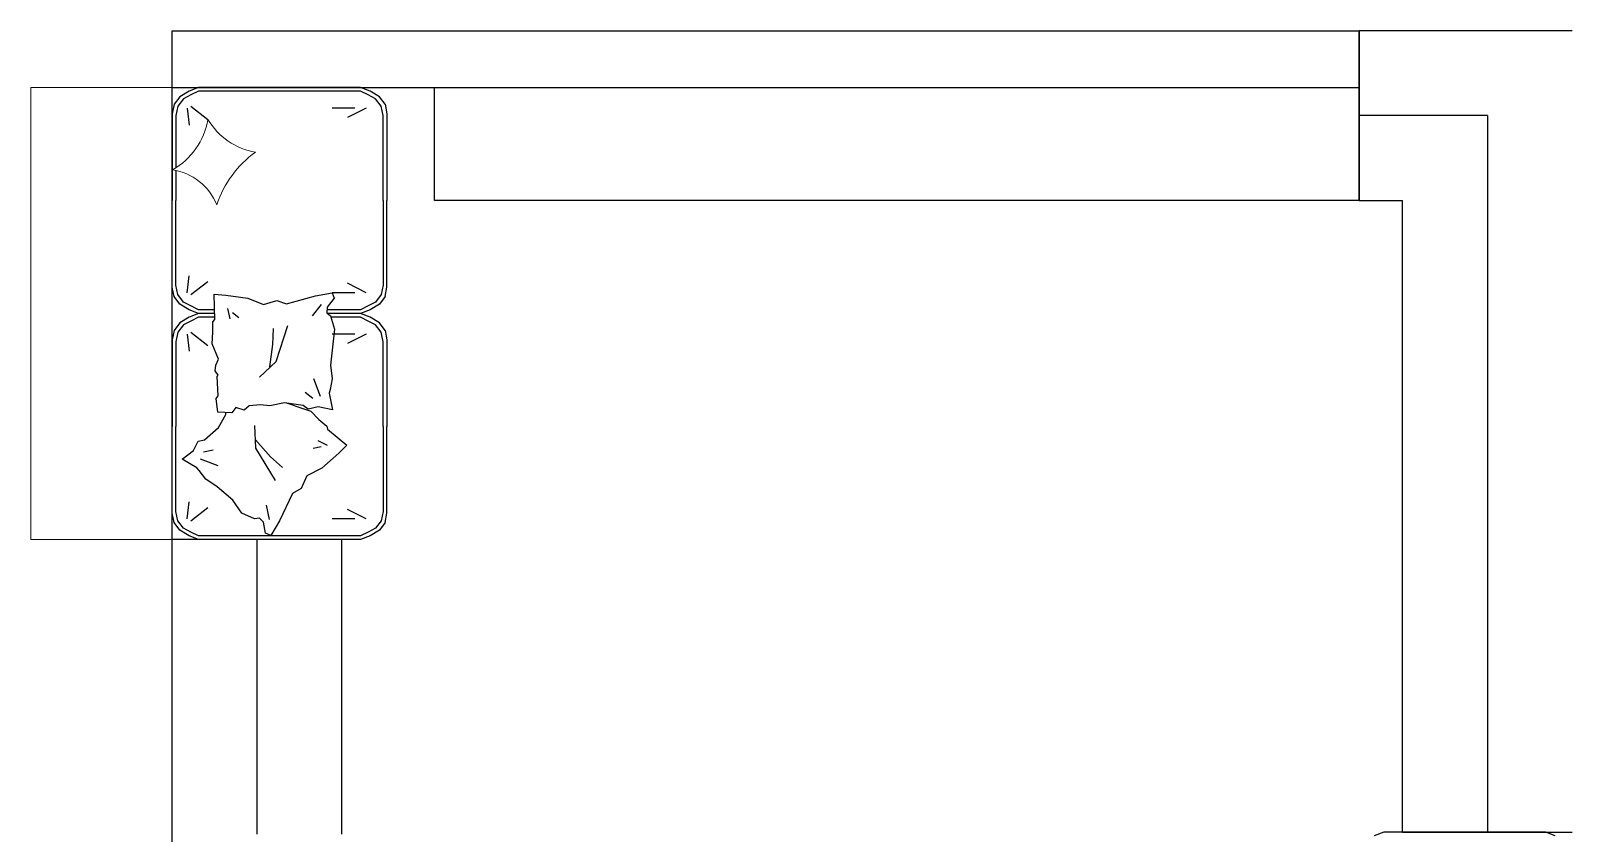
# Model space of a CAD drawing. Header units: millimetres. Extents: x 266 to 2266, y 192 to 2476.
# Drawn here: x 1175 to 1720, y 1224 to 1508 of the extents above; entities that cross this region are included whole.
import ezdxf

# ---------------------------------------------------------------- set-up
doc = ezdxf.new("R2010")
doc.units = ezdxf.units.MM
doc.layers.add('ARREDI Salotti  - living rooms', color=175, linetype='Continuous', lineweight=9)
doc.layers.add('ARREDI_salotto', color=175, linetype='Continuous')
doc.layers.add('Wall', color=43, linetype='Continuous')

msp = doc.modelspace()

# ---------------------------------------------------------------- linework, layer by layer
at = {"layer": 'ARREDI Salotti  - living rooms'}
for p, q in [((1225.15, 1488.11), (1175.15, 1488.11)), ((1175.15, 1488.11), (1175.15, 1328.11)), ((1175.15, 1328.11), (1225.15, 1328.11))]:
    msp.add_line(p, q, dxfattribs=at)
at = {"layer": 'ARREDI Salotti  - living rooms', "linetype": 'Continuous'}
for centre, radius, start, end in [((1212.89, 1481.03), 25.29, 299.2389, 350.3253), ((1258.56, 1488.9), 24.02, 210.3046, 260.5323), ((1277.11, 1434.39), 38.16, 126.1403, 161.3778), ((1222.16, 1438.89), 20.3, 22.2461, 81.2672)]:
    msp.add_arc(centre, radius, start, end, dxfattribs=at)
at = {"layer": 'ARREDI_salotto'}
for p, q in [((1227.82, 1484.78), (1225.82, 1482.11)), ((1229.15, 1484.11), (1227.15, 1481.45)), ((1231.15, 1486.78), (1227.82, 1484.78)), ((1231.82, 1485.45), (1229.15, 1484.11)), ((1234.49, 1488.11), (1231.15, 1486.78)), ((1234.49, 1486.78), (1231.82, 1485.45)), ((1291.82, 1488.11), (1234.49, 1488.11)), ((1291.82, 1486.78), (1234.49, 1486.78)), ((1295.15, 1486.78), (1291.82, 1488.11)), ((1294.49, 1485.45), (1291.82, 1486.78)), ((1297.15, 1484.11), (1294.49, 1485.45)), ((1298.49, 1484.78), (1295.15, 1486.78)), ((1299.15, 1481.45), (1297.15, 1484.11)), ((1300.49, 1482.11), (1298.49, 1484.78)), ((1317.93, 1448.11), (1317.93, 1488.11)), ((1645.15, 1488.11), (1645.15, 1448.11)), ((1225.82, 1482.11), (1225.15, 1478.78)), ((1225.15, 1478.78), (1225.15, 1448.11)), ((1227.15, 1481.45), (1226.49, 1478.11)), ((1226.49, 1478.11), (1226.49, 1459.7)), ((1230.49, 1480.78), (1231.15, 1474.78)), ((1231.82, 1481.45), (1237.82, 1476.78)), ((1289.82, 1480.78), (1281.82, 1480.78)), ((1293.82, 1480.78), (1287.15, 1477.45)), ((1299.82, 1478.11), (1299.15, 1481.45)), ((1299.82, 1448.11), (1299.82, 1478.11)), ((1300.49, 1482.11), (1301.15, 1478.78)), ((1301.15, 1478.78), (1301.15, 1448.11)), ((1226.49, 1458.73), (1226.49, 1448.11)), ((1225.15, 1417.45), (1225.15, 1448.11)), ((1226.49, 1418.11), (1226.49, 1448.11)), ((1299.82, 1448.11), (1299.82, 1418.11)), ((1301.15, 1417.45), (1301.15, 1448.11)), ((1645.15, 1448.11), (1317.93, 1448.11)), ((1227.15, 1414.78), (1226.49, 1418.11)), ((1230.49, 1415.45), (1231.15, 1421.45)), ((1231.82, 1414.78), (1237.82, 1419.45)), ((1293.82, 1415.45), (1287.15, 1418.78)), ((1299.82, 1418.11), (1299.15, 1414.78)), ((1225.82, 1414.11), (1225.15, 1417.45)), ((1227.82, 1411.45), (1225.82, 1414.11)), ((1229.15, 1412.11), (1227.15, 1414.78)), ((1240.26, 1406.04), (1240.02, 1414.95)), ((1240.02, 1414.95), (1244.12, 1414.63)), ((1244.12, 1414.63), (1251.97, 1413.53)), ((1251.97, 1413.53), (1257.52, 1411.34)), ((1257.52, 1411.34), (1262.23, 1412.71)), ((1262.23, 1412.71), (1265.63, 1411.49)), ((1265.63, 1411.49), (1275.86, 1414.33)), ((1275.86, 1414.33), (1281.82, 1415.45)), ((1282.46, 1413.49), (1279.99, 1410.35)), ((1289.82, 1415.45), (1281.82, 1415.45)), ((1281.82, 1415.45), (1282.46, 1413.49)), ((1299.15, 1414.78), (1297.15, 1412.11)), ((1300.49, 1414.11), (1298.49, 1411.45)), ((1300.49, 1414.11), (1301.15, 1417.45)), ((1231.15, 1409.45), (1227.82, 1411.45)), ((1231.82, 1410.78), (1229.15, 1412.11)), ((1234.49, 1408.11), (1231.15, 1409.45)), ((1234.49, 1408.11), (1231.15, 1406.78)), ((1234.49, 1409.45), (1231.82, 1410.78)), ((1240.17, 1409.45), (1234.49, 1409.45)), ((1240.21, 1408.11), (1234.49, 1408.11)), ((1240.21, 1408.11), (1234.49, 1408.11)), ((1244.69, 1409.82), (1245.52, 1406.26)), ((1246.49, 1408.4), (1248.73, 1406.64)), ((1277.84, 1411.32), (1274.66, 1407.28)), ((1279.99, 1410.35), (1279.82, 1408.3)), ((1279.82, 1408.3), (1281.17, 1407.24)), ((1291.82, 1409.45), (1279.92, 1409.45)), ((1291.82, 1408.11), (1280.06, 1408.11)), ((1291.82, 1408.11), (1280.06, 1408.11)), ((1281.17, 1407.24), (1282.54, 1402.53)), ((1294.49, 1410.78), (1291.82, 1409.45)), ((1295.15, 1409.45), (1291.82, 1408.11)), ((1295.15, 1406.78), (1291.82, 1408.11)), ((1297.15, 1412.11), (1294.49, 1410.78)), ((1298.49, 1411.45), (1295.15, 1409.45)), ((1225.82, 1402.11), (1225.15, 1398.78)), ((1227.82, 1404.78), (1225.82, 1402.11)), ((1229.15, 1404.11), (1227.15, 1401.45)), ((1231.15, 1406.78), (1227.82, 1404.78)), ((1231.82, 1405.45), (1229.15, 1404.11)), ((1234.49, 1406.78), (1231.82, 1405.45)), ((1240.24, 1406.78), (1234.49, 1406.78)), ((1239.26, 1397.39), (1239.59, 1401.49)), ((1239.56, 1405.14), (1240.26, 1406.04)), ((1239.59, 1401.49), (1239.56, 1405.14)), ((1282.54, 1402.53), (1281.21, 1389.77)), ((1291.82, 1406.78), (1281.3, 1406.78)), ((1294.49, 1405.45), (1291.82, 1406.78)), ((1297.15, 1404.11), (1294.49, 1405.45)), ((1298.49, 1404.78), (1295.15, 1406.78)), ((1299.15, 1401.45), (1297.15, 1404.11)), ((1300.49, 1402.11), (1298.49, 1404.78)), ((1300.49, 1402.11), (1301.15, 1398.78)), ((1225.15, 1398.78), (1225.15, 1368.11)), ((1227.15, 1401.45), (1226.49, 1398.11)), ((1226.49, 1398.11), (1226.49, 1368.11)), ((1230.49, 1400.78), (1231.15, 1394.78)), ((1231.82, 1401.45), (1237.82, 1396.78)), ((1241.53, 1391.97), (1239.26, 1397.39)), ((1289.82, 1400.78), (1281.82, 1400.78)), ((1293.82, 1400.78), (1287.15, 1397.45)), ((1299.82, 1398.11), (1299.15, 1401.45)), ((1299.82, 1368.11), (1299.82, 1398.11)), ((1301.15, 1398.78), (1301.15, 1368.11)), ((1240.56, 1389.82), (1241.53, 1391.97)), ((1240.4, 1387.77), (1240.56, 1389.82)), ((1241.39, 1386.26), (1240.4, 1387.77)), ((1241.04, 1385.81), (1241.39, 1386.26)), ((1241.45, 1378.95), (1241.04, 1385.81)), ((1281.21, 1389.77), (1281.78, 1384.96)), ((1274.88, 1378.04), (1272.19, 1380.16)), ((1277.64, 1378.78), (1275.28, 1385)), ((1281.01, 1381.21), (1280.75, 1379.96)), ((1280.75, 1379.96), (1281.87, 1374)), ((1281.78, 1384.96), (1281.01, 1381.21)), ((1240.74, 1378.05), (1241.45, 1378.95)), ((1241.31, 1373.24), (1240.74, 1378.05)), ((1247.63, 1374.81), (1246.22, 1373.01)), ((1250.58, 1373.94), (1247.63, 1374.81)), ((1252.44, 1375.38), (1250.58, 1373.94)), ((1256.45, 1375.85), (1252.44, 1375.38)), ((1259.75, 1375.43), (1256.45, 1375.85)), ((1264.91, 1376.45), (1259.75, 1375.43)), ((1271.51, 1375.61), (1264.91, 1376.45)), ((1268.61, 1375.4), (1265.67, 1376.36)), ((1268.61, 1375.4), (1274.2, 1373.58)), ((1273.31, 1374.2), (1271.51, 1375.61)), ((1276.87, 1375.03), (1273.31, 1374.2)), ((1281.87, 1374), (1276.87, 1375.03)), ((1246.22, 1373.01), (1241.31, 1373.24)), ((1241.6, 1367.8), (1244.19, 1372.38)), ((1244.19, 1372.38), (1244.19, 1373.11)), ((1274.2, 1373.58), (1277.1, 1370.66)), ((1277.1, 1370.66), (1279.88, 1368.3)), ((1225.15, 1337.45), (1225.15, 1368.11)), ((1226.49, 1338.11), (1226.49, 1368.11)), ((1234.41, 1362.91), (1236.65, 1363.35)), ((1236.65, 1363.35), (1241.6, 1367.8)), ((1279.88, 1368.3), (1280.1, 1367.18)), ((1280.1, 1367.18), (1287.01, 1361.55)), ((1299.82, 1368.11), (1299.82, 1338.11)), ((1301.15, 1337.45), (1301.15, 1368.11)), ((1228.67, 1356.56), (1232.72, 1359.68)), ((1232.72, 1359.68), (1234.41, 1362.91)), ((1236.3, 1359.21), (1239.66, 1359.87)), ((1277.83, 1360.92), (1275.03, 1360.37)), ((1280.07, 1361.35), (1276.84, 1363.05)), ((1284.09, 1358.65), (1278.13, 1353.42)), ((1287.01, 1361.55), (1284.09, 1358.65)), ((1233.92, 1353.51), (1228.67, 1356.56)), ((1234.7, 1352.5), (1233.92, 1353.51)), ((1237.03, 1349.47), (1234.7, 1352.5)), ((1235.05, 1356.64), (1241.31, 1354.37)), ((1278.13, 1353.42), (1272.86, 1350.64)), ((1241.05, 1346.76), (1237.03, 1349.47)), ((1272.86, 1350.64), (1270.82, 1346.18)), ((1246.63, 1342.04), (1241.05, 1346.76)), ((1249.85, 1337.43), (1246.63, 1342.04)), ((1267.68, 1344.4), (1263.16, 1334.79)), ((1270.82, 1346.18), (1267.68, 1344.4)), ((1225.82, 1334.11), (1225.15, 1337.45)), ((1227.15, 1334.78), (1226.49, 1338.11)), ((1230.49, 1335.45), (1231.15, 1341.45)), ((1231.82, 1334.78), (1237.82, 1339.45)), ((1254.32, 1335.4), (1249.85, 1337.43)), ((1259.58, 1335.26), (1258.59, 1340.3)), ((1293.82, 1335.45), (1287.15, 1338.78)), ((1299.82, 1338.11), (1299.15, 1334.78)), ((1300.49, 1334.11), (1301.15, 1337.45)), ((1227.82, 1331.45), (1225.82, 1334.11)), ((1229.15, 1332.11), (1227.15, 1334.78)), ((1231.15, 1329.45), (1227.82, 1331.45)), ((1231.82, 1330.78), (1229.15, 1332.11)), ((1234.49, 1329.45), (1231.82, 1330.78)), ((1256, 1335.72), (1254.32, 1335.4)), ((1257.45, 1334.26), (1256, 1335.72)), ((1258.21, 1330.34), (1257.45, 1334.26)), ((1263.16, 1334.79), (1260.11, 1329.55)), ((1289.82, 1335.45), (1281.82, 1335.45)), ((1294.49, 1330.78), (1291.82, 1329.45)), ((1297.15, 1332.11), (1294.49, 1330.78)), ((1298.49, 1331.45), (1295.15, 1329.45)), ((1299.15, 1334.78), (1297.15, 1332.11)), ((1300.49, 1334.11), (1298.49, 1331.45)), ((1234.49, 1328.11), (1231.15, 1329.45)), ((1291.82, 1329.45), (1234.49, 1329.45)), ((1291.82, 1328.11), (1234.49, 1328.11)), ((1260.11, 1329.55), (1258.21, 1330.34)), ((1295.15, 1329.45), (1291.82, 1328.11)), ((1653.8, 1224.62), (1650.47, 1223.29)), ((1711.13, 1224.62), (1653.8, 1224.62)), ((1714.47, 1223.29), (1711.13, 1224.62))]:
    msp.add_line(p, q, dxfattribs=at)
for points in [[(1256.11, 1385.57), (1261.95, 1391.14), (1266.13, 1403.83)], [(1259.73, 1389.25), (1260.83, 1397.1), (1260.97, 1402.81)], [(1254.25, 1368.53), (1254.66, 1360.47), (1261.55, 1349.02)], [(1254.67, 1363.38), (1259.91, 1357.42), (1264.14, 1353.59)]]:
    msp.add_lwpolyline(points, dxfattribs=at)
at = {"layer": 'Wall'}
for p, q in [((1225.15, 1508.11), (1645.15, 1508.11)), ((1225.15, 854.27), (1225.15, 1508.11)), ((1645.15, 1508.11), (1645.15, 1488.11)), ((1720.47, 1508.11), (1645.15, 1508.11)), ((1645.15, 1448.11), (1645.15, 1508.11)), ((1225.15, 1488.11), (1645.15, 1488.11)), ((1690.47, 1478.11), (1645.15, 1478.11)), ((1690.47, 1478.11), (1690.47, 1224.62)), ((1645.15, 1448.11), (1660.47, 1448.11)), ((1660.47, 1224.62), (1660.47, 1448.11)), ((1285.15, 1328.11), (1225.15, 1328.11)), ((1255.15, 1328.11), (1255.15, 1223.87)), ((1285.15, 1223.87), (1285.15, 1328.11)), ((1660.47, 1224.62), (1720.47, 1224.62))]:
    msp.add_line(p, q, dxfattribs=at)

doc.saveas('drawing.dxf')
